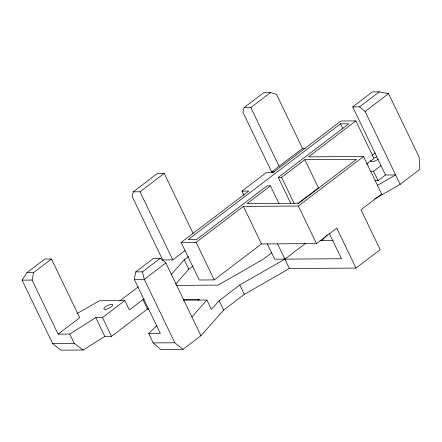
<?xml version="1.0" encoding="UTF-8"?>
<svg xmlns="http://www.w3.org/2000/svg" width="442" height="442" viewBox="0 0 442 442"><rect width="100%" height="100%" fill="white"/><g stroke="black" fill="none" stroke-linecap="round" stroke-linejoin="round"><path stroke-width="0.66" d="M148.7 333.461L160.335 333.401L134.291 279.427L135.755 271.902L153.623 258.316L160.286 258.272L165.877 262.946L200.95 335.716L183.038 349.329L160.645 349.478L153.181 342.909L148.7 333.461L157.009 325.533M32.089 280.073L33.575 272.592L51.454 259.006L79.709 317.715L58.106 334.13L32.089 280.073L22.1 280.14L52.637 343.594L60.88 350.158L83.289 350.003L104.82 336.395L111.511 336.345L147.451 309.035L148.832 309.024M193.132 233.442L164.231 173.386L157.451 173.435L133.246 191.834L132.175 196.552L162.689 259.957L172.794 259.885L185.17 250.481M305.278 148.44L302.532 148.457L276.521 94.4L270.554 92.582L263.78 92.627L244.039 107.627L242.945 112.301L271.99 172.64M22.1 280.14L26.918 272.637L44.791 259.051L51.454 259.006M171.098 274.703L184.286 259.808L188.59 256.537M175.623 284.096L188.806 269.2L193.11 265.929M191.911 316.931L206.878 300.024L211.398 309.417L219.144 300.671L239.813 284.957L284.863 259.128L305.842 243.183M200.95 335.716L223.663 310.063L244.332 294.355L289.383 268.521L355.987 268.073L380.197 249.675L360.981 209.751L381.634 194.055L363.551 156.485L308.599 156.855L355.898 120.909L373.982 158.485L366.368 164.269M321.776 240.879L327.229 234.713M133.246 191.834L140.02 191.784L164.231 173.386M244.039 107.627L250.818 107.583L270.554 92.582M244.012 195.43L241.929 191.093L266.134 172.7L272.941 172.673L340.915 121.014L355.898 120.909M377.275 185.463L395.64 174.927L385.501 174.993L352.727 106.892L372.462 91.892L379.275 91.842L388.568 93.643L419.104 157.092L419.9 169.319L400.159 184.32L374.683 198.933M272.189 173.126L271.626 171.949L302.532 148.457M135.755 271.902L142.412 271.858L160.286 258.272M352.727 106.892L359.534 106.848L379.275 91.842M355.987 268.073L336.776 228.149L316.461 243.586L261.509 243.962L214.21 279.908L199.226 280.007L181.143 242.437L248.758 191.049L241.929 191.093M290.808 203.453L278.272 177.397L348.843 123.766L340.517 123.821L188.198 239.581L196.524 239.525L267.095 185.889L270.427 185.867L278.979 203.635M359.534 106.848L365.103 111.472L388.568 93.643L387.214 93.649M165.877 262.946L144.28 279.361L134.291 279.427M181.143 242.437L196.126 242.332L243.426 206.386L298.378 206.016L363.551 156.485M270.427 185.867L247.15 203.558L298.77 203.209L356.495 159.335L304.875 159.684L281.598 177.375L278.272 177.397M119.776 300.93L138.274 286.875M58.106 334.13L69.764 334.053L95.776 317.605L102.472 317.56L124.815 300.577L129.373 309.941L142.932 299.643L144.313 299.632M297.869 203.497L318.439 187.867L304.875 159.684M372.037 155.341L375.286 152.866M197.917 300.494L199.546 299.256L182.977 299.372M370.788 171.281L373.529 171.258L380.982 165.601M271.819 252.736L263.217 259.277L218.166 285.107L176.739 285.388M375.308 180.673L378.054 180.656L385.501 174.993M76.836 313.693L99.384 300.753L124.815 300.577M271.626 171.949L274.366 171.932M320.113 240.658L333.235 240.57M26.918 272.637L33.575 272.592M183.436 300.184L206.878 300.024M52.637 343.594L74.284 343.445L83.289 350.003M153.181 342.909L174.794 342.765L183.038 349.329M365.103 111.472L400.159 184.32M373.529 171.258L378.054 180.656M340.517 123.821L342.909 128.782M329.428 233.713L341.478 258.747L274.703 259.194L267.255 243.719M298.378 206.016L316.461 243.586M250.818 107.583L279.073 166.291M281.598 177.375L294.278 203.718M277.515 243.862L289.383 268.521M243.426 206.386L261.509 243.962M239.813 284.957L244.332 294.355M196.126 242.332L214.21 279.908M219.144 300.671L223.663 310.063M184.286 259.808L188.806 269.2M140.02 191.784L172.794 259.885M174.794 342.765L144.28 279.361L142.412 271.858M142.932 299.643L147.451 309.035M102.472 317.56L111.511 336.345M95.776 317.605L104.82 336.395M69.764 334.053L74.284 343.445M378.236 159.164A4.934 1.536 -25.7 0 1 372.772 161.639A4.934 1.536 -25.7 0 1 370.965 160.479M374.319 157.932A4.934 1.536 -25.7 0 1 376.639 156.993M105.837 309.317A4.934 1.536 -25.7 0 0 112.787 305.046A4.934 1.536 -25.7 0 0 106.268 306.223A4.934 1.536 -25.7 0 0 105.837 309.317"/></g></svg>
